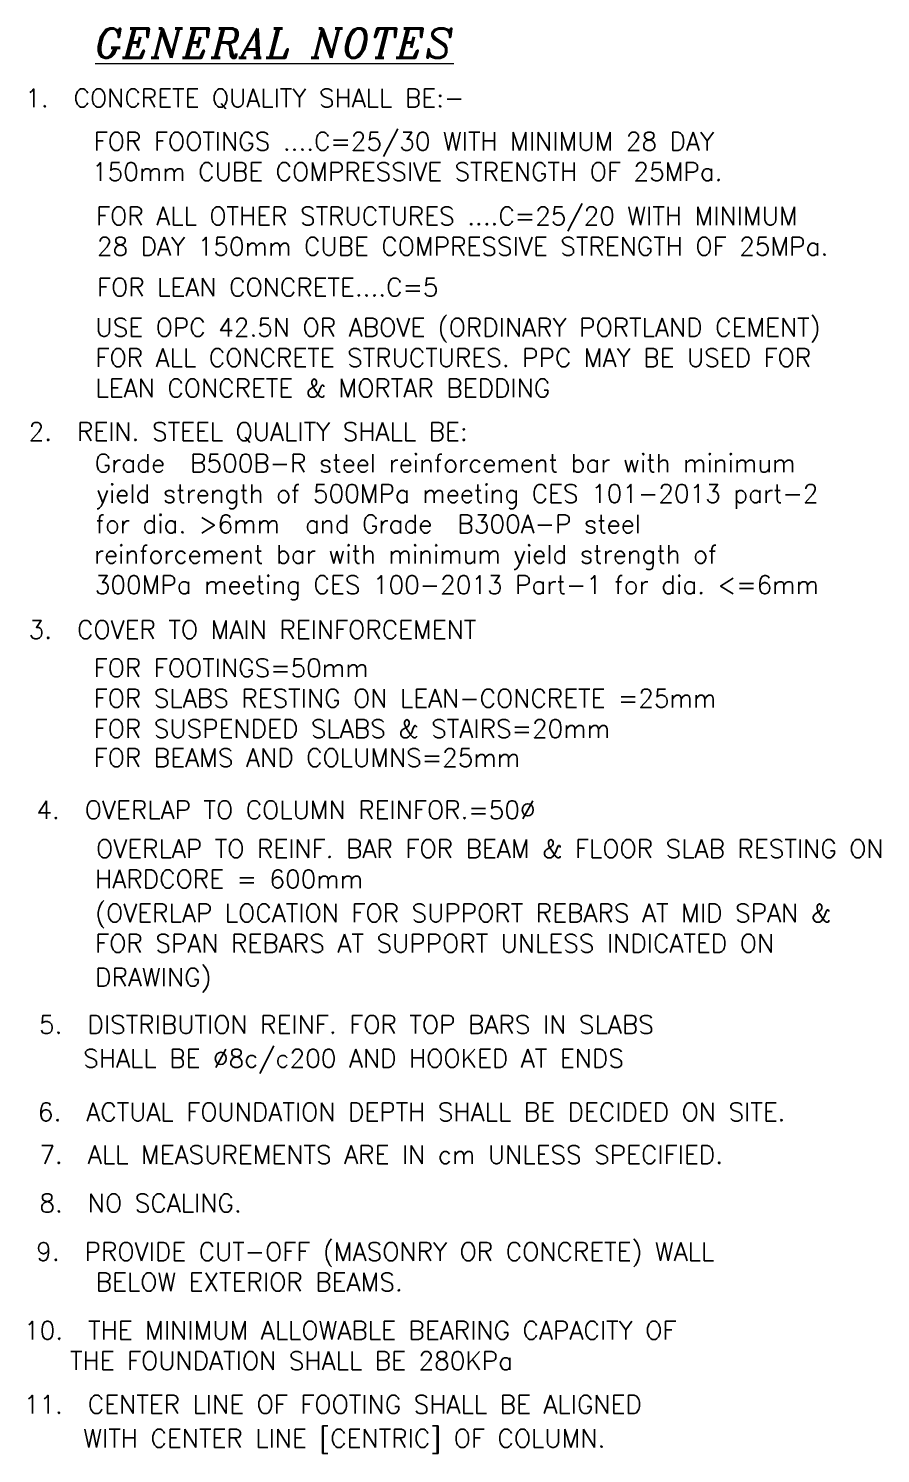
# Model space of a CAD drawing. Extents: x 60675 to 406257, y -6788 to 756297.
# Drawn here: x 377067 to 379988, y 748393 to 753276 of the extents above; entities that cross this region are included whole.
import ezdxf

# ---------------------------------------------------------------- set-up
doc = ezdxf.new("R2010")
doc.units = 0
doc.layers.get('0').update_dxf_attribs({"linetype": 'CONTINUOUS'})
doc.layers.add('TEXT', color=7, linetype='CONTINUOUS', lineweight=25)
doc.styles.add('BOLDTEXT4', font='italic.shx')
doc.styles.add('NORMAL2.5', font='romans.shx', dxfattribs={"height": 225})

msp = doc.modelspace()

# ---------------------------------------------------------------- texts
at = {"color": 3, "lineweight": 20, "style": 'NORMAL2.5'}
for s, p in [('2.  REIN. STEEL QUALITY SHALL BE:', (377067.39464, 751863.7625)), ('3.  COVER TO MAIN REINFORCEMENT', (377067.39464, 751185.14818)), ('FOR FOOTINGS=50mm', (377290.49392, 751053.94493)), ('FOR SLABS RESTING ON LEAN-CONCRETE =25mm', (377290.49392, 750949.77826)), ('FOR SUSPENDED SLABS & STAIRS=20mm', (377290.49392, 750845.61159)), ('FOR BEAMS AND COLUMNS=25mm', (377290.49392, 750746.26435)), ('5.  DISTRIBUTION REINF. FOR TOP BARS IN SLABS', (377103.19662, 749831.53935)), ('   SHALL BE %%C8c/c200 AND HOOKED AT ENDS', (377115.10139, 749715.46793)), ('6.  ACTUAL FOUNDATION DEPTH SHALL BE DECIDED ON SITE.', (377099.03886, 749532.09414)), ('7.  ALL MEASUREMENTS ARE IN cm UNLESS SPECIFIED.', (377104.50907, 749385.78571)), ('8.  NO SCALING.', (377104.55718, 749219.50252)), ('9.  PROVIDE CUT-OFF (MASONRY OR CONCRETE) WALL', (377093.36631, 749053.37989)), ('    BELOW EXTERIOR BEAMS.', (377111.22345, 748949.21322)), ('10.  THE MINIMUM ALLOWABLE BEARING CAPACITY OF', (377051.90689, 748783.30329)), ('   THE FOUNDATION SHALL BE 280KPa', (377069.76403, 748679.13663)), ('11.  CENTER LINE OF FOOTING SHALL BE ALIGNED', (377051.01203, 748529.51264)), ('    WITH CENTER LINE [CENTRIC] OF COLUMN.', (377068.86917, 748413.44121))]:
    msp.add_text(s, height=62.5, dxfattribs=at).set_placement(p)
at = {"layer": 'TEXT', "color": 3, "lineweight": 20}
for s, height, style, p in [('%%UGENERAL NOTES', 100, 'BOLDTEXT4', (377295.13145, 753176.34368)), ('1.  CONCRETE QUALITY SHALL BE:-', 62.5, 'NORMAL2.5', (377055.66946, 753006.8942)), ('FOR FOOTINGS ....C=25/30 WITH MINIMUM 28 DAY', 62.5, 'NORMAL2.5', (377290.75844, 752858.36326)), ('150mm CUBE COMPRESSIVE STRENGTH OF 25MPa.', 62.5, 'NORMAL2.5', (377284.80606, 752754.19659)), ('FOR ALL OTHER STRUCTURES ....C=25/20 WITH MINIMUM', 62.5, 'NORMAL2.5', (377298.73186, 752602.6745)), ('28 DAY 150mm CUBE COMPRESSIVE STRENGTH OF 25MPa.', 62.5, 'NORMAL2.5', (377301.70805, 752498.50784)), ('FOR LEAN CONCRETE....C=5 ', 62.5, 'NORMAL2.5', (377302.06006, 752358.70113)), ('USE OPC 42.5N OR ABOVE (ORDINARY PORTLAND CEMENT)', 62.5, 'NORMAL2.5', (377296.89387, 752220.95169)), ('FOR ALL CONCRETE STRUCTURES. PPC MAY BE USED FOR', 62.5, 'NORMAL2.5', (377296.89387, 752116.78502)), ('LEAN CONCRETE & MORTAR BEDDING', 62.5, 'NORMAL2.5', (377296.89387, 752012.61836)), ('Grade  B500B-R steel reinforcement bar with minimum', 62.5, 'NORMAL2.5', (377294.24599, 751755.38821)), ('yield strength of 500MPa meeting CES 101-2013 part-2', 62.5, 'NORMAL2.5', (377300.19837, 751651.22154)), ('for dia. >6mm  and Grade  B300A-P steel', 62.5, 'NORMAL2.5', (377297.22218, 751547.05488)), ('reinforcement bar with minimum yield strength of', 62.5, 'NORMAL2.5', (377291.2698, 751442.88821)), ('300MPa meeting CES 100-2013 Part-1 for dia. <=6mm', 62.5, 'NORMAL2.5', (377294.24599, 751338.72154)), ('4.  OVERLAP TO COLUMN REINFOR.=50%%C', 62.5, 'NORMAL2.5', (377093.96468, 750567.28673)), ('OVERLAP TO REINF. BAR FOR BEAM & FLOOR SLAB RESTING ON', 62.5, 'NORMAL2.5', (377298.6296, 750434.2067)), ('HARDCORE = 600mm', 62.5, 'NORMAL2.5', (377295.65341, 750330.04003)), ('(OVERLAP LOCATION FOR SUPPORT REBARS AT MID SPAN &', 62.5, 'NORMAL2.5', (377295.65341, 750213.9686)), ('FOR SPAN REBARS AT SUPPORT UNLESS INDICATED ON', 62.5, 'NORMAL2.5', (377295.65341, 750109.80193)), ('DRAWING)', 62.5, 'NORMAL2.5', (377295.65341, 749993.73051))]:
    msp.add_text(s, height=height, dxfattribs=dict(at, style=style)).set_placement(p)

doc.saveas('drawing.dxf')
